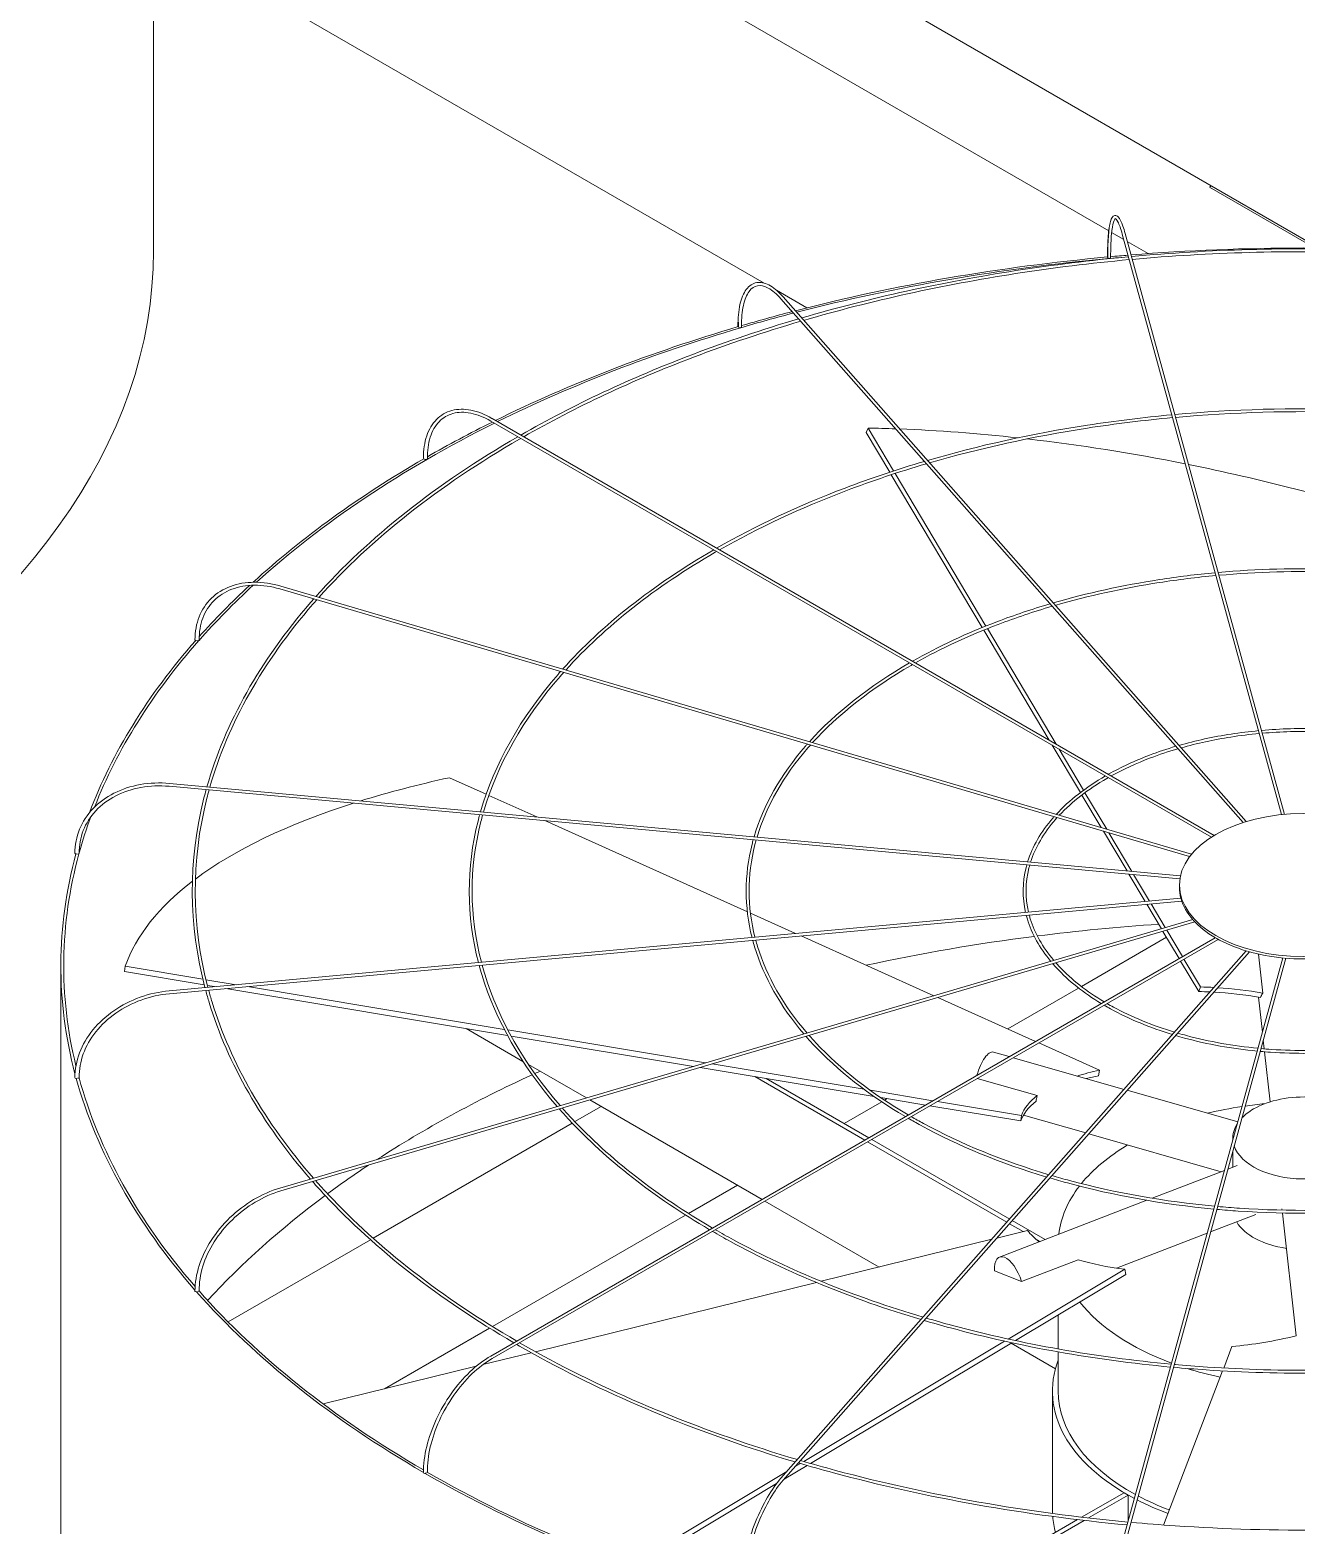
# Model space of a CAD drawing. Header units: millimetres. Extents: x -312439 to 477422, y -331570 to 212570.
# Drawn here: x 399859.7 to 400126.8, y 106217 to 106532.4 of the extents above; entities that cross this region are included whole.
import ezdxf

# ---------------------------------------------------------------- set-up
doc = ezdxf.new("R2010")
doc.units = ezdxf.units.MM

msp = doc.modelspace()

# ---------------------------------------------------------------- linework, layer by layer
at = {"color": 3, "linetype": 'Continuous', "lineweight": 0, "extrusion": (0, 0.816497, 0.57735)}
for p, q in [((400131.7, 106486.359), (399885.765, 106628.35)), ((399885.785, 106485.737), (399885.785, 106626.477)), ((399885.785, 106606.335), (400087.298, 106489.992)), ((400014.595, 106478.96), (399885.785, 106553.329)), ((399866.231, 106194.235), (399866.231, 106334.975))]:
    msp.add_line(p, q, dxfattribs=at)
at = {"color": 0, "linetype": 'Continuous', "lineweight": 0, "extrusion": (0, 0.816497, 0.57735)}
for p, q in [((400108.531, 106499.236), (400108.964, 106499.486)), ((400130.825, 106486.364), (400108.531, 106499.236)), ((400087.919, 106489.633), (400090.471, 106488.16)), ((400090.161, 106489.29), (400123.754, 106366.835)), ((400124.373, 106366.894), (400090.752, 106489.452)), ((400091.226, 106487.724), (400095.633, 106485.18)), ((400023.626, 106473.746), (400017.204, 106477.454)), ((400115.653, 106365.169), (400018.153, 106475.648)), ((400116.294, 106365.368), (400018.613, 106476.053)), ((400108.952, 106362.092), (399956.92, 106449.868)), ((399957.227, 106450.398), (400109.544, 106362.458)), ((400036.153, 106447.425), (400036.523, 106448.392)), ((400041.115, 106439.084), (400036.153, 106447.425)), ((400036.523, 106448.392), (400041.907, 106439.344)), ((400060.616, 106406.31), (400041.436, 106438.545)), ((400042.228, 106438.804), (400061.378, 106406.618)), ((399912.443, 106414.442), (400104.374, 106357.981)), ((399912.616, 106415.03), (400104.783, 106358.499)), ((400074.758, 106382.541), (400060.933, 106405.777)), ((400061.695, 106406.085), (400076.199, 106381.709)), ((400081.324, 106371.506), (400075.399, 106381.464)), ((400076.84, 106380.632), (400081.979, 106371.995)), ((400102.438, 106353.924), (399889.139, 106373.429)), ((399955.964, 106371.144), (399948.206, 106374.636)), ((400102.324, 106353.32), (399889.083, 106372.819)), ((399966.631, 106366.343), (399956.524, 106370.892)), ((400085.728, 106364.104), (400081.639, 106370.976)), ((400082.293, 106371.466), (400086.874, 106363.767)), ((400011.061, 106346.347), (399968.346, 106365.571)), ((400091.172, 106354.954), (400086.188, 106363.331)), ((400087.335, 106362.993), (400092.172, 106354.863)), ((400095.009, 106348.506), (400091.559, 106354.304)), ((400092.559, 106354.213), (400095.906, 106348.588)), ((400102.222, 106351.486), (400102.222, 106351.986)), ((399889.083, 106329.676), (400102.525, 106349.194)), ((400102.706, 106348.595), (399889.139, 106329.066)), ((400021.249, 106341.761), (400011.712, 106346.054)), ((400098.425, 106342.764), (400095.356, 106347.923)), ((400096.253, 106348.005), (400099.23, 106343.001)), ((400105.013, 106344.702), (399912.443, 106288.053)), ((399912.616, 106287.465), (400105.472, 106344.199)), ((400102.163, 106336.483), (400098.749, 106342.221)), ((400099.553, 106342.458), (400102.866, 106336.889)), ((399956.92, 106252.627), (400109.774, 106340.877)), ((399957.227, 106252.097), (400110.393, 106340.528)), ((400050.407, 106328.638), (400022.384, 106341.25)), ((400081.526, 106330.588), (400099.497, 106340.964)), ((400018.153, 106226.847), (400116.33, 106338.092)), ((400116.981, 106337.904), (400018.613, 106226.442)), ((400124.015, 106336.61), (400090.161, 106213.205)), ((400090.752, 106213.043), (400124.635, 106336.555)), ((400106.307, 106329.518), (400102.476, 106335.957)), ((400103.18, 106336.363), (400106.677, 106330.485)), ((400119.83, 106329.21), (400118.917, 106337.419)), ((399879.636, 106333.717), (399879.8, 106334.862)), ((399896.49, 106330.911), (399879.636, 106333.717)), ((399879.8, 106334.862), (399896.187, 106332.134)), ((399896.844, 106332.025), (399903.199, 106330.967)), ((399898.652, 106330.551), (399897.151, 106330.801)), ((399960.469, 106320.259), (399901.037, 106330.154)), ((399905.583, 106330.57), (399959.787, 106321.545)), ((400065.996, 106321.622), (400080.953, 106330.257)), ((400106.307, 106329.518), (400106.677, 106330.485)), ((400071.855, 106318.985), (400051.264, 106328.252)), ((400118.886, 106328.339), (400119.711, 106320.922)), ((399963.732, 106314.797), (399951.759, 106321.709)), ((399960.543, 106321.419), (400002.258, 106314.474)), ((399999.713, 106313.726), (399961.237, 106320.131)), ((400062.977, 106316.746), (400066.322, 106315.791)), ((400085.328, 106312.921), (400072.544, 106318.675)), ((400119.894, 106319.274), (400120.099, 106317.434)), ((400120.168, 106316.814), (400121.343, 106306.247)), ((399977.106, 106307.075), (399964.924, 106314.108)), ((400037.793, 106307.386), (400001.099, 106313.495)), ((400003.644, 106314.244), (400035.674, 106308.911)), ((400067.142, 106315.557), (400090.542, 106308.872)), ((400012.614, 106311.578), (400035.82, 106298.18)), ((400036.686, 106298.68), (400015.049, 106311.172)), ((400059.573, 106311.187), (400072.196, 106307.581)), ((400085.163, 106311.776), (400085.328, 106312.921)), ((400037.017, 106308.687), (400050.214, 106306.49)), ((400048.638, 106305.58), (400039.216, 106307.149)), ((400091.194, 106308.685), (400114.526, 106302.02)), ((399974.663, 106302.075), (399980.215, 106305.28)), ((400014.166, 106285.678), (399977.839, 106306.652)), ((400031.473, 106301.69), (400039.416, 106306.276)), ((400040.007, 106306.617), (400040.545, 106306.928)), ((400068.748, 106302.232), (400049.588, 106305.422)), ((400051.165, 106306.332), (400068.913, 106303.377)), ((399932.097, 106277.5), (399974.118, 106301.76)), ((400068.748, 106302.232), (400068.913, 106303.377)), ((400069.314, 106303.438), (400082.438, 106299.689)), ((400036.432, 106297.826), (400065.82, 106280.859)), ((400066.405, 106281.522), (400037.298, 106298.326)), ((400083.09, 106299.503), (400111.045, 106291.517)), ((400113.48, 106298.639), (400113.48, 106298.209)), ((400113.48, 106295.894), (400113.48, 106292.453)), ((400096.487, 106285.917), (400111.715, 106291.774)), ((400112.425, 106292.047), (400114.37, 106292.795)), ((399998.626, 106282.726), (400008.953, 106288.688)), ((400038.881, 106271.409), (400014.779, 106285.325)), ((400064.263, 106273.522), (400095.36, 106285.483)), ((399957.288, 106258.859), (399998.028, 106282.38)), ((400108.792, 106278.805), (400118.339, 106282.477)), ((400123.882, 106283.414), (400123.855, 106283.656)), ((400126.83, 106256.899), (400123.95, 106282.8)), ((400070.17, 106279.117), (400063.691, 106277.521)), ((400066.361, 106280.547), (400069.237, 106278.887)), ((400073.865, 106277.215), (400066.946, 106281.209)), ((399901.509, 106259.839), (399931.538, 106277.177)), ((400062.647, 106277.263), (400026.63, 106268.392)), ((400071.872, 106277.365), (400072.825, 106276.815)), ((400088.966, 106271.179), (400108.082, 106278.532)), ((400068.889, 106268.359), (400080.822, 106272.949)), ((400063.193, 106270.628), (400068.889, 106268.359)), ((400066.1, 106256.221), (400090.692, 106270.941)), ((400090.898, 106269.81), (400067.641, 106255.889)), ((400090.898, 106269.81), (400090.692, 106270.941)), ((400025.625, 106268.144), (399966.357, 106253.545)), ((400076.656, 106254.128), (400076.656, 106261.285)), ((399934.487, 106245.695), (399956.687, 106258.512)), ((400022.958, 106230.398), (400065.335, 106255.763)), ((400066.87, 106255.428), (400024.371, 106229.989)), ((400076.071, 106249.938), (400066.719, 106255.337)), ((400076.656, 106245.196), (400076.656, 106253.506)), ((400113.299, 106254.635), (400111.56, 106250.097)), ((399953.844, 106250.463), (399921.584, 106242.517)), ((399965.484, 106253.33), (399955.291, 106250.82)), ((400111.33, 106249.497), (400098.875, 106216.988)), ((400075.431, 106220.193), (400075.431, 106245.196)), ((399986.014, 106208.284), (400019.415, 106228.277)), ((400023.652, 106229.559), (400018.799, 106226.654)), ((400021.147, 106229.313), (400022.242, 106229.969)), ((400017.226, 106225.712), (399987.306, 106207.803)), ((400090.531, 106223.801), (400081.59, 106218.638)), ((400083.032, 106218.471), (400091.398, 106223.3)), ((400091.398, 106223.3), (400090.531, 106223.801)), ((400091.398, 106223.3), (400091.398, 106217.712)), ((400080.704, 106218.126), (400037.718, 106193.309)), ((400038.985, 106193.04), (400082.142, 106217.957))]:
    msp.add_line(p, q, dxfattribs=at)
at = {"color": 0, "linetype": 'Continuous', "lineweight": 0}
for centre, major_axis, ratio, start_param, end_param in [((400128.456, 106334.975), (-262.225, 0), 0.5773503, 4.5737285, 4.8518651), ((400128.456, 106334.975), (-262.225, 0), 0.5773503, 4.8709744, 5.1337903), ((400128.456, 106334.975), (-261.613, 0), 0.5773503, 4.8702538, 5.1336735), ((400087.351, 106484.482), (0.306, 0), 0.5773503, 3.1415927, 3.7072911), ((400087.399, 106484.307), (0.306, 0.001), 0.5647458, 3.2969897, 4.867786), ((400087.399, 106484.307), (0.306, 0.001), 0.5647458, 4.867786, 6.2831853), ((400128.456, 106334.975), (-261.613, 0), 0.5773503, 4.8601846, 4.8693633), ((400128.456, 106334.975), (-262.225, 0), 0.5773503, 4.8542575, 4.8684283), ((400128.456, 106334.975), (-261.613, 0), 0.5773503, 5.1364588, 5.1836819), ((400128.456, 106334.975), (-262.225, 0), 0.5773503, 5.1365691, 5.1818933), ((400128.456, 106334.975), (-262.225, 0), 0.5773503, 5.1849758, 5.420347), ((400128.456, 106334.975), (-261.613, 0), 0.5773503, 5.183912, 5.4201653), ((400009.37, 106469.853), (0.306, 0), 0.5773503, 3.1415927, 4.134446), ((400009.509, 106469.696), (0.306, 0.003), 0.5659728, 3.6079382, 5.1787345), ((400009.509, 106469.696), (0.306, 0.003), 0.5659728, 5.1787345, 6.2831853), ((400128.456, 106334.975), (-261.613, 0), 0.5773503, 5.4234857, 5.718128), ((400128.456, 106334.975), (-262.225, 0), 0.5773503, 5.4236595, 5.4949761), ((400128.827, 106293.258), (-236.033, 90.421), 0.5343599, 5.2814302, 5.3074736), ((400128.827, 106293.258), (-236.033, 90.421), 0.5343599, 5.1688261, 5.2776752), ((400128.827, 106293.258), (-236.033, 90.421), 0.5343599, 5.0198116, 5.1604272), ((400128.456, 106334.975), (-262.225, 0), 0.5773503, 5.4989549, 5.7196003), ((399943.035, 106442.028), (0.306, 0), 0.5773503, 3.1415927, 4.450555), ((399943.251, 106441.903), (0.306, 0.004), 0.5683066, 3.9193388, 5.4901351), ((399943.251, 106441.903), (0.306, 0.004), 0.5683066, 5.4901351, 6.2831853), ((400128.827, 106293.258), (-236.033, 90.421), 0.5343599, 4.8289255, 5.0170065), ((400128.456, 106334.975), (-261.613, 0), 0.5773503, 5.7230202, 5.8115447), ((400128.456, 106334.975), (-262.225, 0), 0.5773503, 5.7247725, 5.8068149), ((400128.456, 106334.975), (-262.225, 0), 0.5773503, 5.8129334, 6.0685314), ((400128.456, 106334.975), (-261.613, 0), 0.5773503, 5.8119417, 6.0598961), ((399894.84, 106403.729), (0.306, 0), 0.5773503, 3.1415927, 4.7647143), ((399895.113, 106403.649), (0.306, 0.005), 0.5715189, 4.2314546, 5.8022509), ((399895.113, 106403.649), (0.306, 0.005), 0.5715189, 5.8022509, 6.2831853), ((400128.621, 106293.437), (-250.189, 35.961), 0.3284711, 5.5638228, 5.6785471), ((400128.621, 106293.437), (-250.189, 35.961), 0.3284711, 5.6885713, 5.965771), ((400128.456, 106334.975), (-261.613, 0), 0.5773503, 6.0736106, 6.1250005), ((400128.456, 106334.975), (-262.225, 0), 0.5773503, 6.126925, 6.4343205), ((400128.456, 106334.975), (-261.613, 0), 0.5773503, 6.1262297, 6.4235661), ((399869.502, 106358.707), (0.306, 0), 0.5773503, 3.1415927, 5.0788735), ((399869.805, 106358.679), (0.306, 0.006), 0.5752952, 4.5444916, 6.1152879), ((399869.805, 106358.679), (0.306, 0.006), 0.5752952, 6.1152879, 6.2831853), ((400128.621, 106293.437), (-250.189, 35.961), 0.3284711, 5.9728515, 6.2156373), ((400128.348, 106351.486), (-26.126, 0), 0.5773503, 0, 0.1535113), ((400128.348, 106351.486), (-26.126, 0), 0.5773503, 0.160648, 0.4676706), ((400128.456, 106193.735), (-261.613, 0), 0.5773503, 4.8296672, 4.9289778), ((400128.348, 106351.486), (-26.126, 0), 0.5773503, 0.4748072, 0.7818298), ((400128.456, 106193.735), (-261.613, 0), 0.5773503, 4.9315023, 5.0730373), ((400128.348, 106351.486), (-26.126, 0), 0.5773503, 0.7889665, 1.0959891), ((400128.348, 106351.486), (-26.126, 0), 0.5773503, 1.1031258, 1.4101484), ((400128.348, 106351.486), (-26.126, 0), 0.5773503, 1.417285, 1.7243076), ((400128.456, 106292.291), (-56.639, 21.698), 0.5343599, 5.2632147, 5.3074736), ((400128.827, 106293.258), (56.639, -21.698), 0.5343599, 2.113134, 2.1658809), ((400128.456, 106292.291), (-56.639, 21.698), 0.5343599, 5.0728277, 5.2488944), ((400128.827, 106293.258), (56.639, -21.698), 0.5343599, 1.92896, 2.0989228), ((400061.458, 106311.432), (1.518, 5.315), 0.3621096, 0, 1.5955332), ((399869.502, 106311.368), (0.306, 0), 0.5773503, 3.1415927, 5.3930328), ((400128.456, 106334.975), (-262.225, 0), 0.5773503, 0.15775, 0.4689102), ((399869.805, 106311.395), (0.306, 0.006), 0.5792658, 4.8585762, 6.2831853), ((400128.456, 106334.975), (-261.613, 0), 0.5773503, 0.1573017, 0.4645126), ((400128.456, 106193.735), (-261.613, 0), 0.5773503, 5.3840325, 5.5566031), ((400128.456, 106193.735), (-261.613, 0), 0.5773503, 5.3759613, 5.381266), ((400128.621, 106293.437), (-60.036, 8.629), 0.3284711, 5.5638228, 5.6832782), ((400128.456, 106292.291), (-60.036, 8.629), 0.3284711, 5.5638228, 5.6281345), ((400128.621, 106293.437), (-60.036, 8.629), 0.3284711, 5.9787164, 6.2156373), ((400128.456, 106298.639), (-14.976, 0), 0.5773503, 3.6916997, 5.4977871), ((400128.456, 106292.291), (-60.036, 8.629), 0.3284711, 5.9809914, 6.2156373), ((400128.456, 106276.327), (-51.8, 0), 0.5773503, 4.9668384, 5.1151413), ((400128.456, 106298.639), (-14.976, 0), 0.5773503, 5.4977871, 5.7722245), ((400128.456, 106276.327), (-51.8, 0), 0.5773503, 4.8725497, 4.9536635), ((400128.456, 106298.639), (-14.976, 0), 0.5773503, 5.9253681, 6.3268432), ((400128.456, 106276.327), (-51.8, 0), 0.5773503, 5.5125312, 5.8454489), ((400128.456, 106298.639), (-14.976, 0), 0.5773503, 0.1968015, 2.9056449), ((400128.456, 106193.735), (-261.613, 0), 0.5773503, 5.5668053, 5.6187776), ((400128.456, 106276.327), (-51.8, 0), 0.5773503, 5.864801, 6.2160224), ((400128.456, 106193.735), (-261.613, 0), 0.5773503, 5.6218563, 5.7966666), ((400128.25, 106293.423), (-59.674, -10.853), 0.3443205, 0.1772511, 0.3142745), ((400128.456, 106283.731), (-14.976, 0), 0.5773503, 0.3310244, 1.3226651), ((400066.247, 106268.362), (-1.984, 5.159), 0.4527097, 4.5393785, 7.2340672), ((400128.25, 106293.423), (-59.674, -10.853), 0.3443205, 0.5921448, 0.8290657), ((399894.84, 106266.345), (0.306, 0), 0.5773503, 3.1415927, 5.7071921), ((400128.456, 106334.975), (-262.225, 0), 0.5773503, 0.4717795, 0.7837457), ((399895.113, 106266.425), (0.306, 0.005), 0.5830421, 5.1737369, 6.2831853), ((400128.456, 106334.975), (-261.613, 0), 0.5773503, 0.4715588, 0.781436), ((400128.456, 106276.327), (-51.8, 0), 0.5773503, 0.4237953, 1.0021877), ((400128.086, 106293.231), (-56.425, -22.248), 0.5660586, 1.0925617, 1.3294826), ((400128.456, 106245.196), (-53.025, 0), 0.5773503, 6.0678252, 7.1147249), ((400128.456, 106276.327), (-51.8, 0), 0.5773503, 1.0153625, 1.0203014), ((400128.456, 106276.327), (-51.8, 0), 0.5773503, 1.0757224, 1.2236785), ((400128.456, 106245.196), (-51.8, 0), 0.5773503, 0, 0.8158921), ((399943.035, 106228.047), (0.306, 0), 0.5773503, 3.1415927, 6.0213513), ((400128.456, 106334.975), (-262.225, 0), 0.5773503, 0.7858257, 1.0981183), ((399943.251, 106228.172), (0.306, 0.004), 0.5862544, 5.4898935, 6.2831853), ((400128.456, 106334.975), (-261.613, 0), 0.5773503, 0.7858227, 1.096892), ((400128.456, 106245.196), (-53.025, 0), 0.5773503, 0.8456372, 1.0001122), ((400128.456, 106245.196), (-51.8, 0), 0.5773503, 0.8304704, 0.9913861), ((400128.456, 106220.193), (-53.025, 0), 0.5773503, 0, 0.0255506), ((400128.456, 106220.193), (-53.025, 0), 0.5773503, 0.0459168, 0.1554998)]:
    msp.add_ellipse(centre, major_axis=major_axis, ratio=ratio, start_param=start_param, end_param=end_param, dxfattribs=at)
at = {"color": 3, "linetype": 'Continuous', "lineweight": 0}
msp.add_ellipse((399623.56, 106485.737), major_axis=(-262.225, 0), ratio=0.5773503, start_param=2.3561945, end_param=3.1415927, dxfattribs=at)
at = {"color": 0, "linetype": 'Continuous', "lineweight": 0}
msp.add_ellipse((400128.348, 106351.986), major_axis=(-26.126, 0), ratio=0.5773503, dxfattribs=at)
for points, knots in [([(400087.045, 106484.482), (400087.045, 106486.185), (400087.096, 106487.702), (400087.299, 106490.221), (400087.448, 106491.22), (400087.85, 106492.642), (400088.076, 106493.157), (400088.861, 106493.273), (400089.109, 106493.125), (400089.661, 106492.54), (400089.968, 106491.885), (400090.448, 106490.504), (400090.6, 106490.006), (400090.752, 106489.452)], [4.712389, 4.712389, 4.712389, 4.712389, 5.0265482, 5.0265482, 5.3407075, 5.3407075, 5.6548668, 5.6548668, 5.8236028, 5.8236028, 6.1377621, 6.1377621, 6.2831853, 6.2831853, 6.2831853, 6.2831853]), ([(400087.426, 106490.618), (400087.417, 106490.557), (400087.408, 106490.495), (400087.257, 106489.408), (400087.162, 106488.105), (400087.099, 106485.868), (400087.09, 106485.107), (400087.093, 106484.307)], [1.10131175, 1.10131175, 1.10131175, 1.10131175, 1.12076762, 1.12076762, 1.43803566, 1.43803566, 1.5863026, 1.5863026, 1.5863026, 1.5863026]), ([(400090.161, 106489.29), (400089.843, 106490.45), (400089.524, 106491.342), (400088.968, 106492.422), (400088.718, 106492.572), (400088.692, 106492.572), (400088.487, 106492.423), (400088.135, 106491.259), (400087.99, 106490.409), (400087.78, 106488.165), (400087.718, 106486.735), (400087.705, 106484.847), (400087.704, 106484.58), (400087.705, 106484.308)], [0, 0, 0, 0, 0.3152669, 0.3152669, 0.6094726, 0.6094726, 0.9267406, 0.9267406, 1.2208373, 1.2208373, 1.5356304, 1.5356304, 1.5863402, 1.5863402, 1.5863402, 1.5863402]), ([(400091.471, 106484.515), (400083.464, 106483.778), (400075.524, 106482.801), (400052.097, 106479.175), (400036.935, 106475.827), (400022.528, 106471.616)], [5.65586592, 5.65586592, 5.65586592, 5.65586592, 5.75969853, 5.75969853, 5.96646224, 5.96646224, 5.96646224, 5.96646224]), ([(400091.636, 106483.915), (400083.559, 106483.174), (400075.549, 106482.188), (400052.228, 106478.57), (400037.232, 106475.262), (400022.976, 106471.109)], [5.65539644, 5.65539644, 5.65539644, 5.65539644, 5.76029586, 5.76029586, 5.96514032, 5.96514032, 5.96514032, 5.96514032]), ([(400164.605, 106484.572), (400157.11, 106485.249), (400149.559, 106485.717), (400125.331, 106486.533), (400108.573, 106486.062), (400092.091, 106484.572)], [5.342386, 5.342386, 5.342386, 5.342386, 5.43953692, 5.43953692, 5.65318828, 5.65318828, 5.65318828, 5.65318828]), ([(400164.441, 106483.971), (400156.922, 106484.649), (400149.347, 106485.115), (400125.228, 106485.915), (400108.606, 106485.446), (400092.255, 106483.971)], [5.34285963, 5.34285963, 5.34285963, 5.34285963, 5.44045758, 5.44045758, 5.65271466, 5.65271466, 5.65271466, 5.65271466]), ([(400009.063, 106469.853), (400009.063, 106471.569), (400009.214, 106473.118), (400009.81, 106475.743), (400010.255, 106476.821), (400011.436, 106478.406), (400012.185, 106478.912), (400013.825, 106479.197), (400014.685, 106479.023), (400016.498, 106478.103), (400017.462, 106477.317), (400018.487, 106476.194), (400018.55, 106476.124), (400018.613, 106476.053)], [4.712389, 4.712389, 4.712389, 4.712389, 5.0265482, 5.0265482, 5.3407075, 5.3407075, 5.6548668, 5.6548668, 5.9484515, 5.9484515, 6.2626108, 6.2626108, 6.2831853, 6.2831853, 6.2831853, 6.2831853]), ([(400018.153, 106475.648), (400017.239, 106476.684), (400016.331, 106477.449), (400014.648, 106478.371), (400013.882, 106478.528), (400012.541, 106478.293), (400011.944, 106477.899), (400010.917, 106476.5), (400010.5, 106475.495), (400009.948, 106472.992), (400009.808, 106471.501), (400009.814, 106469.794), (400009.815, 106469.746), (400009.815, 106469.698)], [6.2831853, 6.2831853, 6.2831853, 6.2831853, 6.5978301, 6.5978301, 6.9120969, 6.9120969, 7.2293649, 7.2293649, 7.546633, 7.546633, 7.8604685, 7.8604685, 7.8695255, 7.8695255, 7.8695255, 7.8695255]), ([(400021.879, 106471.426), (400014.206, 106469.165), (400006.748, 106466.66), (399986.516, 106458.972), (399974.339, 106453.264), (399963.262, 106446.914)], [5.96956861, 5.96956861, 5.96956861, 5.96956861, 6.07987049, 6.07987049, 6.27966483, 6.27966483, 6.27966483, 6.27966483]), ([(400022.327, 106470.919), (400014.553, 106468.637), (400007.002, 106466.103), (399986.851, 106458.442), (399974.825, 106452.814), (399963.875, 106446.559)], [5.96825255, 5.96825255, 5.96825255, 5.96825255, 6.08012371, 6.08012371, 6.27780239, 6.27780239, 6.27780239, 6.27780239]), ([(400009.212, 106470.708), (400009.206, 106470.503), (400009.203, 106470.297), (400009.201, 106469.957), (400009.201, 106469.827), (400009.202, 106469.695)], [1.522795384, 1.522795384, 1.522795384, 1.522795384, 1.561954844, 1.561954844, 1.586231474, 1.586231474, 1.586231474, 1.586231474]), ([(399942.729, 106442.028), (399942.729, 106443.753), (399942.965, 106445.348), (399943.899, 106448.127), (399944.597, 106449.311), (399946.396, 106451.131), (399947.494, 106451.767), (399949.962, 106452.419), (399951.329, 106452.436), (399954.193, 106451.867), (399955.693, 106451.279), (399957.2, 106450.413), (399957.213, 106450.406), (399957.227, 106450.398)], [0, 0, 0, 0, 0.3141593, 0.3141593, 0.6283185, 0.6283185, 0.9411039, 0.9411039, 1.2538555, 1.2538555, 1.5680148, 1.5680148, 1.5707963, 1.5707963, 1.5707963, 1.5707963]), ([(400155.462, 106451.244), (400149.879, 106451.747), (400144.253, 106452.094), (400126.135, 106452.706), (400113.582, 106452.356), (400101.234, 106451.244)], [5.34296141, 5.34296141, 5.34296141, 5.34296141, 5.43938168, 5.43938168, 5.65261288, 5.65261288, 5.65261288, 5.65261288]), ([(399956.92, 106449.868), (399955.483, 106450.698), (399954.051, 106451.258), (399951.351, 106451.793), (399950.085, 106451.768), (399947.834, 106451.155), (399946.847, 106450.567), (399945.224, 106448.874), (399944.589, 106447.765), (399943.743, 106445.118), (399943.535, 106443.58), (399943.558, 106441.907)], [4.712389, 4.712389, 4.712389, 4.712389, 5.029657, 5.029657, 5.3469251, 5.3469251, 5.6641931, 5.6641931, 5.9814611, 5.9814611, 6.2987292, 6.2987292, 6.2987292, 6.2987292]), ([(400100.614, 106451.187), (400094.629, 106450.635), (400088.692, 106449.904), (400071.177, 106447.194), (400059.838, 106444.695), (400049.061, 106441.551)], [5.65618024, 5.65618024, 5.65618024, 5.65618024, 5.75959703, 5.75959703, 5.96555925, 5.96555925, 5.96555925, 5.96555925]), ([(400100.779, 106450.587), (400094.723, 106450.031), (400088.718, 106449.291), (400071.307, 106446.589), (400060.135, 106444.129), (400049.509, 106441.044)], [5.6555551, 5.6555551, 5.6555551, 5.6555551, 5.760393, 5.760393, 5.9637948, 5.9637948, 5.9637948, 5.9637948]), ([(400155.298, 106450.643), (400149.691, 106451.147), (400144.041, 106451.493), (400126.033, 106452.088), (400113.615, 106451.74), (400101.398, 106450.643)], [5.34359392, 5.34359392, 5.34359392, 5.34359392, 5.44060854, 5.44060854, 5.65198037, 5.65198037, 5.65198037, 5.65198037]), ([(400048.412, 106441.361), (400042.662, 106439.667), (400037.072, 106437.789), (400021.952, 106432.044), (400012.861, 106427.788), (400004.585, 106423.056)], [5.96969757, 5.96969757, 5.96969757, 5.96969757, 6.07982614, 6.07982614, 6.27841616, 6.27841616, 6.27841616, 6.27841616]), ([(400048.859, 106440.854), (400043.009, 106439.138), (400037.326, 106437.232), (400022.287, 106431.514), (400013.348, 106427.338), (400005.199, 106422.701)], [5.96794353, 5.96794353, 5.96794353, 5.96794353, 6.08016355, 6.08016355, 6.27592849, 6.27592849, 6.27592849, 6.27592849]), ([(400109.754, 106417.87), (400105.791, 106417.503), (400101.86, 106417.019), (400090.254, 106415.225), (400082.736, 106413.572), (400075.586, 106411.496)], [5.65683386, 5.65683386, 5.65683386, 5.65683386, 5.75939254, 5.75939254, 5.96383461, 5.96383461, 5.96383461, 5.96383461]), ([(400146.323, 106417.927), (400142.649, 106418.255), (400138.948, 106418.483), (400126.939, 106418.891), (400118.589, 106418.661), (400110.373, 106417.927)], [5.34408303, 5.34408303, 5.34408303, 5.34408303, 5.43906993, 5.43906993, 5.65149126, 5.65149126, 5.65149126, 5.65149126]), ([(400146.158, 106417.326), (400142.461, 106417.655), (400138.737, 106417.881), (400126.836, 106418.272), (400118.622, 106418.045), (400110.538, 106417.326)], [5.34503474, 5.34503474, 5.34503474, 5.34503474, 5.44090812, 5.44090812, 5.65053954, 5.65053954, 5.65053954, 5.65053954]), ([(399894.534, 106403.729), (399894.534, 106405.462), (399894.833, 106407.112), (399896.009, 106410.081), (399896.885, 106411.4), (399899.126, 106413.567), (399900.49, 106414.415), (399903.561, 106415.556), (399905.268, 106415.85), (399908.856, 106415.863), (399910.738, 106415.582), (399912.616, 106415.03)], [4.712389, 4.712389, 4.712389, 4.712389, 5.0265482, 5.0265482, 5.3407075, 5.3407075, 5.6548668, 5.6548668, 5.969026, 5.969026, 6.2831853, 6.2831853, 6.2831853, 6.2831853]), ([(399912.443, 106414.442), (399910.627, 106414.976), (399908.815, 106415.243), (399905.38, 106415.22), (399903.759, 106414.93), (399900.866, 106413.83), (399899.596, 106413.02), (399897.521, 106410.962), (399896.717, 106409.713), (399895.651, 106406.89), (399895.391, 106405.316), (399895.419, 106403.654)], [0, 0, 0, 0, 0.317268, 0.317268, 0.6345361, 0.6345361, 0.9518041, 0.9518041, 1.2690722, 1.2690722, 1.5863402, 1.5863402, 1.5863402, 1.5863402]), ([(400109.918, 106417.27), (400105.885, 106416.899), (400101.885, 106416.406), (400090.385, 106414.619), (400083.033, 106413.007), (400076.034, 106410.988)], [5.65589869, 5.65589869, 5.65589869, 5.65589869, 5.76058509, 5.76058509, 5.96118261, 5.96118261, 5.96118261, 5.96118261]), ([(399919.584, 106412.341), (399919.358, 106412.086), (399919.134, 106411.831), (399908.295, 106399.361), (399900.897, 106386.207), (399897.061, 106372.705)], [0.31387846, 0.31387846, 0.31387846, 0.31387846, 0.32022171, 0.32022171, 0.6228537, 0.6228537, 0.6228537, 0.6228537]), ([(399920.233, 106412.151), (399919.96, 106411.843), (399919.689, 106411.535), (399908.858, 106399.089), (399901.504, 106386.033), (399897.682, 106372.648)], [0.31209175, 0.31209175, 0.31209175, 0.31209175, 0.31977769, 0.31977769, 0.62202139, 0.62202139, 0.62202139, 0.62202139]), ([(400074.937, 106411.306), (400071.112, 106410.178), (400067.394, 106408.928), (400057.384, 106405.126), (400051.377, 106402.321), (400045.899, 106399.203)], [5.97003164, 5.97003164, 5.97003164, 5.97003164, 6.07973571, 6.07973571, 6.27604568, 6.27604568, 6.27604568, 6.27604568]), ([(400075.384, 106410.799), (400071.46, 106409.649), (400067.648, 106408.371), (400057.72, 106404.595), (400051.864, 106401.87), (400046.514, 106398.848)], [5.96740299, 5.96740299, 5.96740299, 5.96740299, 6.08024114, 6.08024114, 6.27230164, 6.27230164, 6.27230164, 6.27230164]), ([(399971.649, 106397.025), (399971.473, 106396.825), (399971.298, 106396.625), (399963.204, 106387.313), (399957.668, 106377.502), (399954.772, 106367.427)], [0.31368489, 0.31368489, 0.31368489, 0.31368489, 0.32029533, 0.32029533, 0.62093354, 0.62093354, 0.62093354, 0.62093354]), ([(399972.299, 106396.834), (399972.075, 106396.582), (399971.853, 106396.33), (399963.767, 106387.041), (399958.276, 106377.328), (399955.393, 106367.371)], [0.31130083, 0.31130083, 0.31130083, 0.31130083, 0.31970361, 0.31970361, 0.61980435, 0.61980435, 0.61980435, 0.61980435]), ([(400118.894, 106384.553), (400116.953, 106384.371), (400115.029, 106384.133), (400109.331, 106383.255), (400105.634, 106382.449), (400102.111, 106381.439)], [5.65878241, 5.65878241, 5.65878241, 5.65878241, 5.75876753, 5.75876753, 5.95869527, 5.95869527, 5.95869527, 5.95869527]), ([(400119.058, 106383.954), (400117.048, 106383.767), (400115.054, 106383.52), (400109.462, 106382.65), (400105.931, 106381.884), (400102.561, 106380.93)], [5.65692719, 5.65692719, 5.65692719, 5.65692719, 5.76114351, 5.76114351, 5.95335964, 5.95335964, 5.95335964, 5.95335964]), ([(400137.183, 106384.609), (400135.42, 106384.764), (400133.644, 106384.872), (400127.743, 106385.075), (400123.596, 106384.967), (400119.513, 106384.609)], [5.34742678, 5.34742678, 5.34742678, 5.34742678, 5.43812478, 5.43812478, 5.64814751, 5.64814751, 5.64814751, 5.64814751]), ([(400137.018, 106384.009), (400135.231, 106384.163), (400133.433, 106384.27), (400127.64, 106384.457), (400123.629, 106384.35), (400119.678, 106384.009)], [5.34934775, 5.34934775, 5.34934775, 5.34934775, 5.44178794, 5.44178794, 5.64622654, 5.64622654, 5.64622654, 5.64622654]), ([(400023.707, 106381.711), (400023.582, 106381.57), (400023.458, 106381.428), (400018.11, 106375.273), (400014.436, 106368.8), (400012.481, 106362.15)], [0.31344956, 0.31344956, 0.31344956, 0.31344956, 0.32044212, 0.32044212, 0.61727915, 0.61727915, 0.61727915, 0.61727915]), ([(400024.357, 106381.52), (400024.184, 106381.327), (400024.013, 106381.133), (400018.674, 106375.001), (400015.044, 106368.627), (400013.103, 106362.093)], [0.30986952, 0.30986952, 0.30986952, 0.30986952, 0.31955549, 0.31955549, 0.6155298, 0.6155298, 0.6155298, 0.6155298]), ([(400101.462, 106381.25), (400099.563, 106380.689), (400097.717, 106380.068), (400092.816, 106378.208), (400089.893, 106376.853), (400087.214, 106375.35)], [5.97102709, 5.97102709, 5.97102709, 5.97102709, 6.0794509, 6.0794509, 6.26898955, 6.26898955, 6.26898955, 6.26898955]), ([(400101.909, 106380.743), (400099.91, 106380.16), (400097.97, 106379.511), (400093.152, 106377.678), (400090.381, 106376.401), (400087.832, 106374.993)], [5.96578422, 5.96578422, 5.96578422, 5.96578422, 6.08045705, 6.08045705, 6.26142742, 6.26142742, 6.26142742, 6.26142742]), ([(399869.196, 106358.707), (399869.196, 106360.443), (399869.529, 106362.151), (399870.828, 106365.337), (399871.794, 106366.815), (399874.258, 106369.394), (399875.757, 106370.495), (399879.136, 106372.216), (399881.017, 106372.835), (399884.979, 106373.537), (399887.06, 106373.619), (399889.139, 106373.429)], [4.712389, 4.712389, 4.712389, 4.712389, 5.0265482, 5.0265482, 5.3407075, 5.3407075, 5.6548668, 5.6548668, 5.969026, 5.969026, 6.2831853, 6.2831853, 6.2831853, 6.2831853]), ([(399889.083, 106372.819), (399887.068, 106373.003), (399885.054, 106372.921), (399881.23, 106372.233), (399879.421, 106371.627), (399876.19, 106369.956), (399874.768, 106368.892), (399872.449, 106366.413), (399871.552, 106364.999), (399870.368, 106361.961), (399870.08, 106360.337), (399870.111, 106358.685)], [0, 0, 0, 0, 0.317268, 0.317268, 0.6345361, 0.6345361, 0.9518041, 0.9518041, 1.2690722, 1.2690722, 1.5863402, 1.5863402, 1.5863402, 1.5863402]), ([(399896.893, 106372.105), (399896.734, 106371.527), (399896.581, 106370.949), (399893.083, 106357.13), (399893.149, 106343.596), (399896.632, 106330.366)], [0.6273321, 0.6273321, 0.6273321, 0.6273321, 0.64026634, 0.64026634, 0.9362265, 0.9362265, 0.9362265, 0.9362265]), ([(399897.513, 106372.048), (399897.351, 106371.463), (399897.195, 106370.878), (399893.692, 106357.092), (399893.761, 106343.611), (399897.25, 106330.423)], [0.62653255, 0.62653255, 0.62653255, 0.62653255, 0.63973087, 0.63973087, 0.93697289, 0.93697289, 0.93697289, 0.93697289]), ([(399954.603, 106366.828), (399954.478, 106366.376), (399954.358, 106365.924), (399951.746, 106355.6), (399951.778, 106345.51), (399954.337, 106335.643)], [0.62689443, 0.62689443, 0.62689443, 0.62689443, 0.64035432, 0.64035432, 0.93404611, 0.93404611, 0.93404611, 0.93404611]), ([(399955.223, 106366.771), (399955.095, 106366.312), (399954.973, 106365.853), (399952.356, 106355.562), (399952.39, 106345.524), (399954.955, 106335.699)], [0.62582334, 0.62582334, 0.62582334, 0.62582334, 0.63964072, 0.63964072, 0.93502054, 0.93502054, 0.93502054, 0.93502054]), ([(400075.765, 106366.397), (400075.692, 106366.314), (400075.619, 106366.231), (400073.016, 106363.232), (400071.205, 106360.098), (400070.194, 106356.873)], [0.31275087, 0.31275087, 0.31275087, 0.31275087, 0.32087906, 0.32087906, 0.60646372, 0.60646372, 0.60646372, 0.60646372]), ([(400076.415, 106366.206), (400076.294, 106366.071), (400076.174, 106365.936), (400073.581, 106362.961), (400071.814, 106359.926), (400070.819, 106356.816)], [0.30556743, 0.30556743, 0.30556743, 0.30556743, 0.31911145, 0.31911145, 0.60263629, 0.60263629, 0.60263629, 0.60263629]), ([(400012.309, 106361.551), (400012.22, 106361.229), (400012.134, 106360.907), (400010.409, 106354.078), (400010.406, 106347.427), (400012.046, 106340.92)], [0.62618978, 0.62618978, 0.62618978, 0.62618978, 0.64052907, 0.64052907, 0.92987427, 0.92987427, 0.92987427, 0.92987427]), ([(400012.93, 106361.494), (400012.837, 106361.165), (400012.749, 106360.836), (400011.019, 106354.04), (400011.018, 106347.442), (400012.664, 106340.976)], [0.62457061, 0.62457061, 0.62457061, 0.62457061, 0.6394598, 0.6394598, 0.93127617, 0.93127617, 0.93127617, 0.93127617]), ([(400070.016, 106356.274), (400069.962, 106356.082), (400069.911, 106355.89), (400069.071, 106352.556), (400069.037, 106349.345), (400069.762, 106346.198)], [0.62410482, 0.62410482, 0.62410482, 0.62410482, 0.64104385, 0.64104385, 0.91753144, 0.91753144, 0.91753144, 0.91753144]), ([(400070.637, 106356.217), (400070.579, 106356.018), (400070.525, 106355.818), (400069.682, 106352.518), (400069.649, 106349.359), (400070.377, 106346.254)], [0.62079185, 0.62079185, 0.62079185, 0.62079185, 0.63891194, 0.63891194, 0.91997787, 0.91997787, 0.91997787, 0.91997787]), ([(400069.91, 106345.596), (400069.979, 106345.332), (400070.053, 106345.068), (400071.068, 106341.716), (400072.736, 106338.709), (400075.069, 106335.893)], [0.93516687, 0.93516687, 0.93516687, 0.93516687, 0.95843835, 0.95843835, 1.2316048, 1.2316048, 1.2316048, 1.2316048]), ([(400070.528, 106345.653), (400070.597, 106345.395), (400070.671, 106345.137), (400071.687, 106341.841), (400073.359, 106338.87), (400075.71, 106336.082)], [0.93813971, 0.93813971, 0.93813971, 0.93813971, 0.96156851, 0.96156851, 1.23828559, 1.23828559, 1.23828559, 1.23828559]), ([(400012.202, 106340.319), (400012.325, 106339.86), (400012.456, 106339.402), (400014.534, 106332.571), (400018.053, 106326.366), (400023.003, 106320.577)], [0.93878416, 0.93878416, 0.93878416, 0.93878416, 0.9592157, 0.9592157, 1.24402203, 1.24402203, 1.24402203, 1.24402203]), ([(400012.821, 106340.376), (400012.944, 106339.923), (400013.074, 106339.471), (400015.154, 106332.696), (400018.677, 106326.528), (400023.648, 106320.766)], [0.94031776, 0.94031776, 0.94031776, 0.94031776, 0.96078603, 0.96078603, 1.24747633, 1.24747633, 1.24747633, 1.24747633]), ([(400076.148, 106335.572), (400076.401, 106335.285), (400076.661, 106335), (400079.459, 106332.033), (400082.633, 106329.543), (400086.334, 106327.344)], [1.2552022, 1.2552022, 1.2552022, 1.2552022, 1.28394226, 1.28394226, 1.55644282, 1.55644282, 1.55644282, 1.55644282]), ([(399954.496, 106335.042), (399954.672, 106334.389), (399954.86, 106333.736), (399958, 106323.426), (399963.371, 106314.023), (399970.943, 106305.262)], [0.94000678, 0.94000678, 0.94000678, 0.94000678, 0.95947637, 0.95947637, 1.24820492, 1.24820492, 1.24820492, 1.24820492]), ([(399955.115, 106335.099), (399955.291, 106334.451), (399955.478, 106333.805), (399958.62, 106323.552), (399963.996, 106314.186), (399971.588, 106305.452)], [0.94103976, 0.94103976, 0.94103976, 0.94103976, 0.9605244, 0.9605244, 1.25053309, 1.25053309, 1.25053309, 1.25053309]), ([(400075.501, 106335.382), (400075.748, 106335.097), (400076.001, 106334.814), (400078.807, 106331.782), (400082.002, 106329.239), (400085.727, 106326.994)], [1.24820371, 1.24820371, 1.24820371, 1.24820371, 1.27608724, 1.27608724, 1.54927756, 1.54927756, 1.54927756, 1.54927756]), ([(399869.196, 106311.368), (399869.196, 106313.104), (399869.529, 106314.868), (399870.823, 106318.278), (399871.784, 106319.924), (399874.236, 106322.939), (399875.727, 106324.308), (399879.095, 106326.638), (399880.971, 106327.6), (399884.925, 106329.023), (399887.004, 106329.486), (399889.083, 106329.676)], [4.712389, 4.712389, 4.712389, 4.712389, 5.0265482, 5.0265482, 5.3407075, 5.3407075, 5.6548668, 5.6548668, 5.969026, 5.969026, 6.2831853, 6.2831853, 6.2831853, 6.2831853]), ([(399896.792, 106329.766), (399897.021, 106328.921), (399897.264, 106328.078), (399901.467, 106314.29), (399908.694, 106301.686), (399918.891, 106289.95)], [0.94070481, 0.94070481, 0.94070481, 0.94070481, 0.95960699, 0.95960699, 1.25038008, 1.25038008, 1.25038008, 1.25038008]), ([(399897.412, 106329.822), (399897.64, 106328.984), (399897.882, 106328.147), (399902.087, 106314.416), (399909.319, 106301.849), (399919.538, 106290.14)], [0.94148414, 0.94148414, 0.94148414, 0.94148414, 0.96039344, 0.96039344, 1.25213605, 1.25213605, 1.25213605, 1.25213605]), ([(400119.33, 106328.265), (400119.435, 106328.539), (400119.575, 106328.817), (400119.775, 106329.128), (400119.802, 106329.169), (400119.83, 106329.21)], [0, 0, 0, 0, 1.7008868, 1.7008868, 1.9577529, 1.9577529, 1.9577529, 1.9577529]), ([(399889.139, 106329.066), (399887.124, 106328.882), (399885.107, 106328.431), (399881.276, 106327.04), (399879.462, 106326.101), (399876.219, 106323.831), (399874.79, 106322.5), (399872.459, 106319.582), (399871.557, 106317.996), (399870.368, 106314.728), (399870.08, 106313.047), (399870.111, 106311.401)], [6.2831853, 6.2831853, 6.2831853, 6.2831853, 6.6004533, 6.6004533, 6.9177214, 6.9177214, 7.2349894, 7.2349894, 7.5522575, 7.5522575, 7.8695255, 7.8695255, 7.8695255, 7.8695255]), ([(400086.33, 106326.635), (400086.78, 106326.372), (400087.236, 106326.113), (400091.6, 106323.72), (400096.005, 106321.892), (400100.752, 106320.441)], [1.5639266, 1.5639266, 1.5639266, 1.5639266, 1.59638594, 1.59638594, 1.86940636, 1.86940636, 1.86940636, 1.86940636]), ([(400086.942, 106326.988), (400087.388, 106326.731), (400087.841, 106326.478), (400092.157, 106324.144), (400096.509, 106322.361), (400101.198, 106320.946)], [1.5712561, 1.5712561, 1.5712561, 1.5712561, 1.60358263, 1.60358263, 1.87454698, 1.87454698, 1.87454698, 1.87454698]), ([(400023.443, 106320.068), (400023.896, 106319.549), (400024.361, 106319.033), (400030.071, 106312.892), (400036.682, 106307.698), (400044.409, 106303.139)], [1.2523872, 1.2523872, 1.2523872, 1.2523872, 1.27803342, 1.27803342, 1.55997281, 1.55997281, 1.55997281, 1.55997281]), ([(400024.09, 106320.258), (400024.55, 106319.737), (400025.021, 106319.219), (400030.724, 106313.143), (400037.314, 106308.003), (400045.018, 106303.491)], [1.2559207, 1.2559207, 1.2559207, 1.2559207, 1.28197401, 1.28197401, 1.56361702, 1.56361702, 1.56361702, 1.56361702]), ([(400101.398, 106320.247), (400102.019, 106320.063), (400102.647, 106319.885), (400108.145, 106318.394), (400113.323, 106317.462), (400118.622, 106316.951)], [1.88173801, 1.88173801, 1.88173801, 1.88173801, 1.91726722, 1.91726722, 2.19052772, 2.19052772, 2.19052772, 2.19052772]), ([(400101.845, 106320.754), (400102.467, 106320.572), (400103.095, 106320.396), (400108.507, 106318.95), (400113.588, 106318.046), (400118.786, 106317.55)], [1.88697171, 1.88697171, 1.88697171, 1.88697171, 1.922693, 1.922693, 2.19235404, 2.19235404, 2.19235404, 2.19235404]), ([(400119.241, 106316.893), (400119.957, 106316.828), (400120.675, 106316.771), (400126.728, 106316.356), (400132.148, 106316.414), (400137.455, 106316.893)], [2.20116261, 2.20116261, 2.20116261, 2.20116261, 2.23802396, 2.23802396, 2.51122637, 2.51122637, 2.51122637, 2.51122637]), ([(400119.406, 106317.493), (400120.156, 106317.426), (400120.91, 106317.368), (400126.855, 106316.974), (400132.127, 106317.033), (400137.29, 106317.493)], [2.2030547, 2.2030547, 2.2030547, 2.2030547, 2.24193573, 2.24193573, 2.50933428, 2.50933428, 2.50933428, 2.50933428]), ([(400072.196, 106307.581), (400072.184, 106307.527), (400072.173, 106307.474), (400072.09, 106307.068), (400072.031, 106306.723), (400071.984, 106306.399)], [52.4705624, 52.4705624, 52.4705624, 52.4705624, 52.7274285, 52.7274285, 54.4283153, 54.4283153, 54.4283153, 54.4283153]), ([(399971.385, 106304.754), (399972.045, 106304.001), (399972.721, 106303.252), (399981.335, 106294.001), (399991.363, 106286.157), (400003.094, 106279.286)], [1.25379638, 1.25379638, 1.25379638, 1.25379638, 1.27868669, 1.27868669, 1.5635663, 1.5635663, 1.5635663, 1.5635663]), ([(399972.033, 106304.944), (399972.699, 106304.189), (399973.381, 106303.438), (399981.988, 106294.253), (399991.996, 106286.463), (400003.705, 106279.638)], [1.25615972, 1.25615972, 1.25615972, 1.25615972, 1.28131662, 1.28131662, 1.56600951, 1.56600951, 1.56600951, 1.56600951]), ([(400045.017, 106302.783), (400045.869, 106302.287), (400046.734, 106301.8), (400055.548, 106296.982), (400064.535, 106293.29), (400074.226, 106290.384)], [1.56734097, 1.56734097, 1.56734097, 1.56734097, 1.5981909, 1.5981909, 1.87714164, 1.87714164, 1.87714164, 1.87714164]), ([(400045.629, 106303.136), (400046.477, 106302.646), (400047.338, 106302.165), (400056.105, 106297.407), (400065.039, 106293.76), (400074.672, 106290.89)], [1.57102631, 1.57102631, 1.57102631, 1.57102631, 1.60180119, 1.60180119, 1.87974458, 1.87974458, 1.87974458, 1.87974458]), ([(399919.335, 106289.442), (399920.199, 106288.458), (399921.084, 106287.48), (399932.602, 106275.121), (399946.051, 106264.624), (399961.79, 106255.439)], [1.25457919, 1.25457919, 1.25457919, 1.25457919, 1.27901417, 1.27901417, 1.56542833, 1.56542833, 1.56542833, 1.56542833]), ([(399919.983, 106289.633), (399920.853, 106288.646), (399921.744, 106287.666), (399933.255, 106275.372), (399946.684, 106264.93), (399962.401, 106255.791)], [1.25635494, 1.25635494, 1.25635494, 1.25635494, 1.28098769, 1.28098769, 1.56726607, 1.56726607, 1.56726607, 1.56726607]), ([(400074.873, 106290.191), (400076.103, 106289.828), (400077.344, 106289.477), (400088.388, 106286.494), (400098.814, 106284.636), (400109.482, 106283.633)], [1.88333864, 1.88333864, 1.88333864, 1.88333864, 1.91863403, 1.91863403, 2.19480098, 2.19480098, 2.19480098, 2.19480098]), ([(400075.32, 106290.698), (400076.551, 106290.337), (400077.792, 106289.989), (400088.75, 106287.05), (400099.079, 106285.22), (400109.646, 106284.233)], [1.88596498, 1.88596498, 1.88596498, 1.88596498, 1.92135596, 1.92135596, 2.19572889, 2.19572889, 2.19572889, 2.19572889]), ([(399894.534, 106266.345), (399894.534, 106268.078), (399894.833, 106269.892), (399895.995, 106273.513), (399896.858, 106275.318), (399899.063, 106278.747), (399900.404, 106280.371), (399903.435, 106283.28), (399905.125, 106284.566), (399908.69, 106286.676), (399910.565, 106287.5), (399912.443, 106288.053)], [4.712389, 4.712389, 4.712389, 4.712389, 5.0265482, 5.0265482, 5.3407075, 5.3407075, 5.6548668, 5.6548668, 5.969026, 5.969026, 6.2831853, 6.2831853, 6.2831853, 6.2831853]), ([(399912.616, 106287.465), (399910.8, 106286.931), (399908.981, 106286.13), (399905.523, 106284.072), (399903.883, 106282.815), (399900.95, 106279.974), (399899.657, 106278.389), (399897.546, 106275.053), (399896.729, 106273.302), (399895.651, 106269.812), (399895.391, 106268.074), (399895.419, 106266.431)], [0, 0, 0, 0, 0.317268, 0.317268, 0.6345361, 0.6345361, 0.9518041, 0.9518041, 1.2690722, 1.2690722, 1.5863402, 1.5863402, 1.5863402, 1.5863402]), ([(400110.101, 106283.576), (400111.604, 106283.439), (400113.111, 106283.32), (400125.242, 106282.495), (400136.032, 106282.616), (400146.595, 106283.576)], [2.20014358, 2.20014358, 2.20014358, 2.20014358, 2.23901367, 2.23901367, 2.5122454, 2.5122454, 2.5122454, 2.5122454]), ([(400110.266, 106284.176), (400111.803, 106284.037), (400113.346, 106283.916), (400125.369, 106283.113), (400136.01, 106283.235), (400146.43, 106284.176)], [2.20108803, 2.20108803, 2.20108803, 2.20108803, 2.24097619, 2.24097619, 2.51130095, 2.51130095, 2.51130095, 2.51130095]), ([(400003.703, 106278.93), (400004.958, 106278.203), (400006.231, 106277.487), (400019.496, 106270.245), (400033.065, 106264.689), (400047.701, 106260.328)], [1.56848817, 1.56848817, 1.56848817, 1.56848817, 1.5987935, 1.5987935, 1.87973748, 1.87973748, 1.87973748, 1.87973748]), ([(400004.316, 106279.284), (400005.566, 106278.562), (400006.835, 106277.851), (400020.053, 106270.67), (400033.57, 106265.159), (400048.147, 106260.834)], [1.57094967, 1.57094967, 1.57094967, 1.57094967, 1.60120298, 1.60120298, 1.88148008, 1.88148008, 1.88148008, 1.88148008]), ([(400048.348, 106260.136), (400050.187, 106259.594), (400052.041, 106259.07), (400068.631, 106254.595), (400084.306, 106251.81), (400100.342, 106250.316)], [1.8838758, 1.8838758, 1.8838758, 1.8838758, 1.91908947, 1.91908947, 2.1962344, 2.1962344, 2.1962344, 2.1962344]), ([(400048.795, 106260.643), (400050.634, 106260.103), (400052.489, 106259.581), (400068.993, 106255.15), (400084.571, 106252.395), (400100.506, 106250.916)], [1.88562881, 1.88562881, 1.88562881, 1.88562881, 1.92090607, 1.92090607, 2.19685631, 2.19685631, 2.19685631, 2.19685631]), ([(399962.4, 106255.084), (399964.053, 106254.126), (399965.731, 106253.183), (399983.446, 106243.518), (400001.6, 106236.097), (400021.184, 106230.281)], [1.56912341, 1.56912341, 1.56912341, 1.56912341, 1.59909496, 1.59909496, 1.88107719, 1.88107719, 1.88107719, 1.88107719]), ([(399963.012, 106255.437), (399964.662, 106254.485), (399966.336, 106253.548), (399984.003, 106243.944), (400002.106, 106236.568), (400021.631, 106230.787)], [1.57097144, 1.57097144, 1.57097144, 1.57097144, 1.60090305, 1.60090305, 1.88238695, 1.88238695, 1.88238695, 1.88238695]), ([(399942.729, 106228.047), (399942.729, 106229.772), (399942.965, 106231.627), (399943.884, 106235.422), (399944.566, 106237.362), (399946.31, 106241.14), (399947.371, 106242.979), (399949.772, 106246.379), (399951.11, 106247.939), (399953.938, 106250.632), (399955.426, 106251.765), (399956.92, 106252.627)], [0, 0, 0, 0, 0.3141593, 0.3141593, 0.6283185, 0.6283185, 0.9424778, 0.9424778, 1.2566371, 1.2566371, 1.5707963, 1.5707963, 1.5707963, 1.5707963]), ([(399957.227, 106252.097), (399955.789, 106251.267), (399954.346, 106250.168), (399951.599, 106247.541), (399950.296, 106246.013), (399947.963, 106242.683), (399946.934, 106240.882), (399945.253, 106237.187), (399944.602, 106235.295), (399943.743, 106231.612), (399943.535, 106229.822), (399943.558, 106228.176)], [4.712389, 4.712389, 4.712389, 4.712389, 5.029657, 5.029657, 5.3469251, 5.3469251, 5.6641931, 5.6641931, 5.9814611, 5.9814611, 6.2987292, 6.2987292, 6.2987292, 6.2987292]), ([(400101.126, 106250.859), (400103.45, 106250.648), (400105.782, 106250.465), (400123.882, 106249.252), (400139.893, 106249.438), (400155.57, 106250.859)], [2.20043103, 2.20043103, 2.20043103, 2.20043103, 2.24065263, 2.24065263, 2.51195795, 2.51195795, 2.51195795, 2.51195795]), ([(400100.961, 106250.259), (400103.251, 106250.051), (400105.547, 106249.869), (400123.754, 106248.635), (400139.915, 106248.819), (400155.735, 106250.259)], [2.19980176, 2.19980176, 2.19980176, 2.19980176, 2.23934285, 2.23934285, 2.51258722, 2.51258722, 2.51258722, 2.51258722]), ([(400021.831, 106230.089), (400024.275, 106229.369), (400026.741, 106228.674), (400048.874, 106222.706), (400069.799, 106218.995), (400091.205, 106217.011)], [1.88418355, 1.88418355, 1.88418355, 1.88418355, 1.91931715, 1.91931715, 2.19696607, 2.19696607, 2.19696607, 2.19696607]), ([(400022.279, 106230.596), (400024.723, 106229.878), (400027.189, 106229.185), (400049.236, 106223.262), (400070.064, 106219.58), (400091.37, 106217.61)], [1.88549918, 1.88549918, 1.88549918, 1.88549918, 1.92068034, 1.92068034, 2.19743376, 2.19743376, 2.19743376, 2.19743376]), ([(400009.063, 106200.221), (400009.063, 106201.937), (400009.214, 106203.818), (400009.802, 106207.734), (400010.238, 106209.768), (400011.354, 106213.795), (400012.033, 106215.787), (400013.57, 106219.537), (400014.427, 106221.294), (400016.239, 106224.405), (400017.193, 106225.759), (400018.153, 106226.847)], [4.712389, 4.712389, 4.712389, 4.712389, 5.0265482, 5.0265482, 5.3407075, 5.3407075, 5.6548668, 5.6548668, 5.969026, 5.969026, 6.2831853, 6.2831853, 6.2831853, 6.2831853]), ([(400018.613, 106226.442), (400017.698, 106225.406), (400016.778, 106224.102), (400015.017, 106221.076), (400014.177, 106219.351), (400012.672, 106215.665), (400012.007, 106213.704), (400010.92, 106209.744), (400010.498, 106207.746), (400009.939, 106203.914), (400009.803, 106202.081), (400009.815, 106200.41), (400009.815, 106200.396), (400009.815, 106200.382)], [0, 0, 0, 0, 0.3146448, 0.3146448, 0.6317673, 0.6317673, 0.9490354, 0.9490354, 1.2663034, 1.2663034, 1.5835715, 1.5835715, 1.5863402, 1.5863402, 1.5863402, 1.5863402]), ([(400091.989, 106217.554), (400095.099, 106217.271), (400098.218, 106217.025), (400122.393, 106215.403), (400143.775, 106215.652), (400164.707, 106217.554)], [2.20011555, 2.20011555, 2.20011555, 2.20011555, 2.24049017, 2.24049017, 2.51227343, 2.51227343, 2.51227343, 2.51227343])]:
    msp.add_open_spline(points, degree=3, knots=knots, dxfattribs=at)
for points in [[(399962.648, 106446.561), (399945.551, 106436.686), (399931.119, 106425.271), (399920.033, 106412.848)], [(399962.983, 106446.047), (399946.021, 106436.254), (399931.698, 106424.945), (399920.684, 106412.656)], [(399963.261, 106446.207), (399963.168, 106446.154), (399963.076, 106446.1), (399962.983, 106446.047)], [(400003.971, 106422.703), (399991.2, 106415.327), (399980.408, 106406.806), (399972.1, 106397.531)], [(400004.297, 106422.183), (399991.665, 106414.89), (399980.986, 106406.478), (399972.751, 106397.339)], [(400004.584, 106422.349), (400004.488, 106422.294), (400004.392, 106422.239), (400004.297, 106422.183)], [(400045.285, 106398.851), (400036.84, 106393.973), (400029.688, 106388.344), (400024.159, 106382.217)], [(400045.61, 106398.331), (400037.304, 106393.536), (400030.267, 106388.016), (400024.811, 106382.025)], [(400045.897, 106398.497), (400045.801, 106398.442), (400045.705, 106398.386), (400045.61, 106398.331)], [(400086.598, 106374.998), (400082.479, 106372.618), (400078.969, 106369.881), (400076.221, 106366.901)], [(400086.923, 106374.479), (400082.944, 106372.182), (400079.55, 106369.554), (400076.877, 106366.708)], [(400087.211, 106374.644), (400087.115, 106374.589), (400087.019, 106374.534), (400086.923, 106374.479)]]:
    msp.add_open_spline(points, degree=3, dxfattribs=at)

doc.saveas('drawing.dxf')
